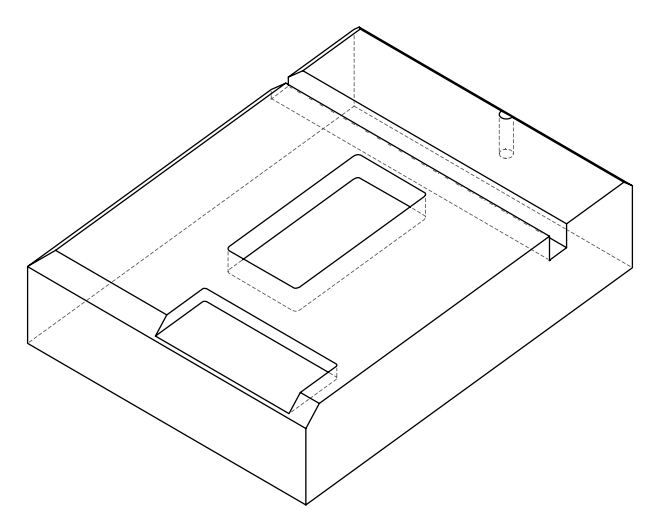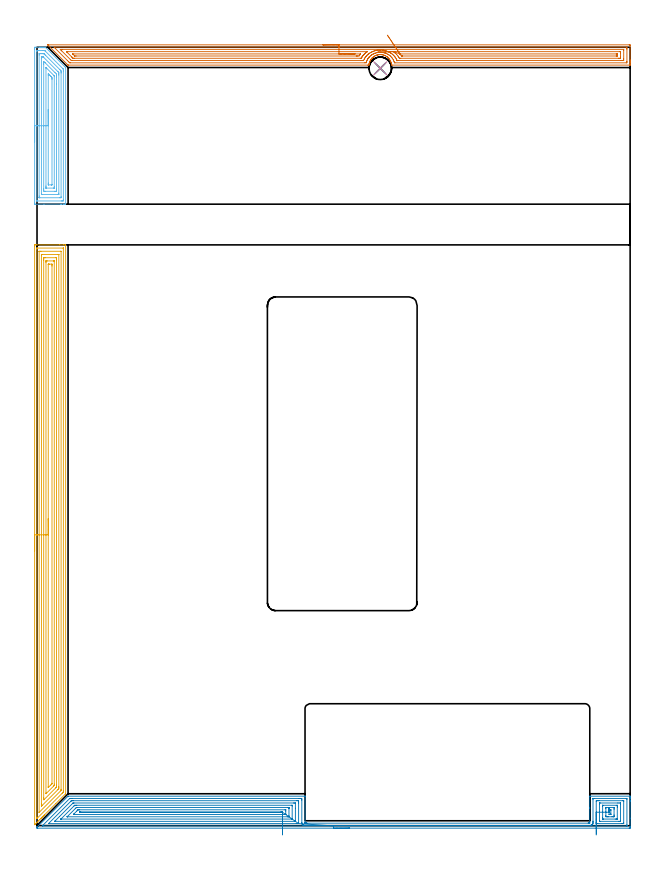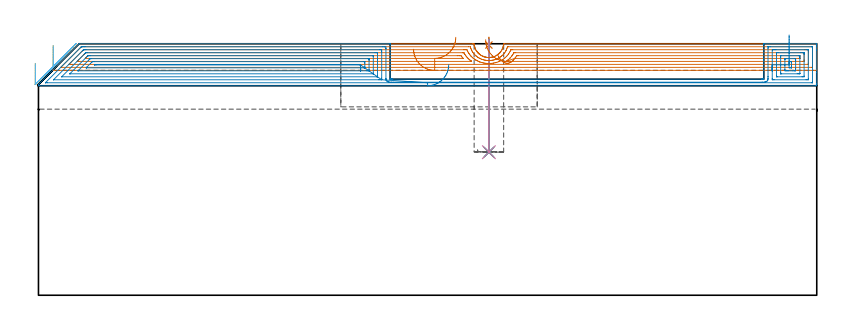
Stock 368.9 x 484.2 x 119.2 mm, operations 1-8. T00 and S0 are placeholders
(PLAN: 11 operations, 7 tool changes, 231.2 min)
(1 SPOT_DRILL | STEP1POCKET | NXT0321_9005460120000 | 0.03 min | 2 mm3)
(2 DRILL_BLIND_HOLE_INTO_CENTER | STEP1POCKET | UGT0301_480 | 0.22 min | 2790 mm3)
(3 DRILL_TO_ENLARGE_BLIND_HOLE | STEP1POCKET | UGT0301_374 | 0.22 min | 4004 mm3)
(4 BORE_BLIND_HOLE | STEP1POCKET | UGT0332_064 | 0.22 min | 1085 mm3)
(5 AREA_MILL | FG_CHAMFER_SURFACE | UGT0205_001 | 20.04 min | 68671 mm3)
(6 AREA_MILL_1 | FG_CHAMFER_SURFACE_1 | UGT0205_001 | 5.6 min | 19623 mm3)
(7 AREA_MILL_2 | FG_CHAMFER_SURFACE_2 | UGT0205_001 | 14.45 min | 27904 mm3)
(8 AREA_MILL_3 | FG_CHAMFER_SURFACE_3 | UGT0205_001 | 14.99 min | 64942 mm3)
(9 MILL_RECTANGULAR_POCKET | POCKET_RECTANGULAR_STRAIGHT | NXT0201_013 | Follow Part, ap 2.5, ae 75% | 57.63 min | 542406 mm3)
(10 MILL_SLOT | SLOT_PARTIAL_RECTANGULAR | UGT0201_014 | Follow Part, ap 1.5, ae 75% | 106.16 min | 197237 mm3)
(11 MILL_RECTANGULAR_SLOT | SLOT_RECTANGULAR | UGT0201_094 | Follow Part, ap 5, ae 75% | 11.64 min | 286434 mm3)
(TOOL NXT0321_9005460120000 | NC Spot Drill, 142deg, 12mm, Carbide, Uncoated | D12 PA142 FL30 Z2)
(TOOL UGT0301_480 | Carbide Drill 8.5 mm | D8.5 PA118 FL75 Z2)
(TOOL UGT0301_374 | Twist Drill Flat Bottom 13 mm | D13 PA180 FL101 Z2)
(TOOL UGT0332_064 | 14 mm Boring Bar Slip Fit | D14)
(TOOL UGT0205_001 | Chamfer Mill 20 x 3 x 45 deg. | D20 FL50 Z2)
(TOOL NXT0201_013 | ENDMILL 10mm | D10 FL30 Z4)
(TOOL UGT0201_014 | End mill 6 mm | D6 FL24 Z4)
(TOOL UGT0201_094 | End mill 20 mm | D20 FL38 Z4)
(OP 1 SPOT_DRILL)
G17 G21 G94 G90
T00 M6
G54
G17 G0 G90 X213.5 Y471.1 S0 M3
G43 Z129.2 H0
G94 G81 G98 Z118.593 F250. R122.2
G80
M5
M2
(OP 2 DRILL_BLIND_HOLE_INTO_CENTER)
G17 G21 G94 G90
T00 M6
G54
G17 G0 G90 X213.5 Y471.1 S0 M3
G43 Z129.2 H0
G94 G81 G98 Z67.8 F250. R121.2
G80
M5
M2
(OP 3 DRILL_TO_ENLARGE_BLIND_HOLE)
G17 G21 G94 G90
T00 M6
G54
G17 G0 G90 X213.5 Y471.1 S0 M3
G43 Z129.2 H0
G94 G73 G98 Z67.8 F250. Q12.85 R121.2
G80
M5
M2
(OP 4 BORE_BLIND_HOLE)
G17 G21 G94 G90
T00 M6
G54
G17 G0 G90 X213.5 Y471.1 S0 M3
G43 Z129.2 H0
G94 G85 G98 Z67.8 F250. R121.2
G80
M5
M2
(OP 5 AREA_MILL)
G17 G21 G94 G90
T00 M6
G54
G17 G0 G90 X-1.5 Y170.95 S1061 M3
G43 Z129.2 H0
Z109.9
G94 G1 Y170.988 Z109.028 F250.
Y171.102 Z108.164
Y171.291 Z107.312
Y171.553 Z106.48
Y171.887 Z105.674
Y172.29 Z104.9
Y172.758 Z104.164
Y173.29 Z103.472
Y173.879 Z102.829
Y174.522 Z102.24
Y175.214 Z101.708
Y175.95 Z101.24
Y176.724 Z100.837
Y177.53 Z100.503
Y178.362 Z100.241
Y179.214 Z100.052
Y180.078 Z99.938
Y180.95 Z99.9
X-1.499 Y360.671 Z99.901
X-1.496 Y361.094 Z99.902
X-1.492 Y361.29 Z99.905
X-1.081 Y361.295 Z100.317
X-0.462 Y361.3 Z100.935
X14.125 Z115.521
X16.502 Z117.897
X17.459 Z118.859
X17.798 Y361.29 Z119.189
X17.8 Y361.118 Z119.2
Y20.006
X17.796 Y19.906 Z119.191
X17.621 Y19.72 Z119.019
X11.667 Y13.766 Z113.066
X4.767 Y6.866 Z106.165
X4.633 Y6.731 Z106.029
X4.495 Y6.594 Z105.893
X4.335 Y6.434 Z105.733
X4.194 Y6.292 Z105.589
X4.048 Y6.147 Z105.446
X3.903 Y6.002 Z105.3
X3.754 Y5.852 Z105.15
X3.601 Y5.7 Z104.999
X3.47 Y5.569 Z104.868
X3.315 Y5.412 Z104.71
X3.154 Y5.253 Z104.552
X3.038 Y5.137 Z104.436
X2.875 Y4.973 Z104.27
X2.707 Y4.806 Z104.105
X2.436 Y4.535 Z103.834
X2.26 Y4.359 Z103.657
X1.689 Y3.789 Z103.089
X0.97 Y3.07 Z102.37
X0.024 Y2.123 Z101.423
X-1.108 Y0.992 Z100.291
X-1.32 Y0.782 Z100.08
X-1.493 Y0.619 Z99.906
X-1.5 Y0.803 Z99.9
Y180.95
X-0.086 Z101.314
Y358.764
X-0.079 Y359.286 Z101.321
X-0.051 Y359.29 Z101.349
X0.021 Y359.296 Z101.421
X0.13 Y359.299 Z101.53
X16.302 Z117.702
X16.336 Y359.298 Z117.736
X16.373 Y359.293 Z117.773
X16.379 Y359.289 Z117.779
X16.382 Y359.281 Z117.782
X16.384 Y359.251 Z117.784
X16.386 Y359.001 Z117.786
Y358.883
Y21.794
X16.382 Y21.022 Z117.782
X16.379 Y20.961 Z117.779
X16.375 Y20.936 Z117.775
X16.345 Y20.9 Z117.745
X15.983 Y20.534 Z117.383
X15.623 Y20.172 Z117.023
X0.118 Y4.669 Z101.518
X0.023 Y4.577 Z101.423
X-0.068 Y4.493 Z101.332
X-0.079 Y4.486 Z101.321
X-0.081 Y4.543 Z101.319
X-0.085 Y4.686 Z101.315
Y4.806
X-0.086 Y5.338 Z101.314
Y180.95
X1.328 Z102.728
X1.329 Y357.094 Z102.729
X1.331 Y357.21 Z102.731
X1.333 Y357.267 Z102.733
X1.335 Y357.288 Z102.735
X1.361 Y357.294 Z102.761
X1.556 Y357.297 Z102.956
X2.234 Y357.3 Z103.634
X2.436 Z103.836
X14.542 Z115.942
X14.744 Y357.297 Z116.144
X14.945 Y357.291 Z116.345
X14.965 Y357.289 Z116.365
X14.967 Y357.274 Z116.367
X14.97 Y357.233 Z116.37
X14.971 Y357.172 Z116.371
Y357.094
Y22.688
X14.969 Y22.459 Z116.369
X14.965 Y22.126 Z116.365
X14.956 Y21.967 Z116.356
X14.794 Y21.794 Z116.194
X14.769 Y21.768 Z116.169
X1.47 Y8.47 Z102.87
X1.381 Y8.382 Z102.781
X1.359 Y8.365 Z102.759
X1.335 Y8.349 Z102.735
X1.332 Y8.382 Z102.732
X1.33 Y8.418 Z102.73
X1.329 Y8.614 Z102.729
X1.328 Y180.95 Z102.728
X2.743 Z104.143
Y354.993
X2.745 Y355.188 Z104.145
X2.747 Y355.258 Z104.147
X2.749 Y355.289 Z104.149
X2.77 Y355.291 Z104.17
X2.878 Y355.295 Z104.278
X3.315 Y355.3 Z104.715
X12.985 Z114.385
X13.422 Y355.296 Z114.822
X13.529 Y355.292 Z114.929
X13.55 Y355.29 Z114.95
X13.552 Y355.274 Z114.952
X13.555 Y355.237 Z114.955
X13.556 Y355.153 Z114.956
X13.557 Y24.477 Z114.957
X13.556 Y23.896 Z114.956
X13.554 Y23.582 Z114.954
X13.549 Y23.009 Z114.949
X13.238 Y22.688 Z114.638
X13.111 Y22.56 Z114.511
X12.985 Y22.434 Z114.385
X3.315 Y12.764 Z104.715
X2.912 Y12.368 Z104.312
X2.84 Y12.301 Z104.24
X2.749 Y12.224 Z104.149
X2.747 Y12.344 Z104.147
X2.744 Y12.539 Z104.144
X2.743 Y12.853 Z104.143
Y13.435
Y180.95
X4.157 Z105.557
Y351.73
X4.158 Y352.624 Z105.558
X4.159 Y352.659 Z105.559
X4.194 Y353.29 Z105.594
X4.412 Y353.296 Z105.812
X5.073 Y353.299 Z106.473
X5.287 Y353.3 Z106.687
X11.443 Y353.299 Z112.843
X12.106 Y353.29 Z113.506
X12.141 Y352.624 Z113.541
X12.142 Y352.588 Z113.542
X12.143 Y351.73 Z113.543
Y25.371
X12.141 Y24.477 Z113.541
X12.14 Y24.442 Z113.54
X12.106 Y24.016 Z113.506
X11.894 Y23.798 Z113.294
X11.684 Y23.582 Z113.084
X4.53 Y16.429 Z105.93
X4.358 Y16.262 Z105.758
X4.194 Y16.104 Z105.594
X4.162 Y16.429 Z105.562
X4.159 Y16.465 Z105.559
X4.157 Y17.323 Z105.557
Y180.95
X5.571 Z106.971
Y350.329
X5.573 Y350.836 Z106.973
X5.575 Y351.219 Z106.975
X5.578 Y351.275 Z106.978
X5.585 Y351.29 Z106.985
X5.61 Y351.293 Z107.01
X5.724 Y351.297 Z107.124
X5.952 Y351.299 Z107.352
X6.375 Y351.3 Z107.775
X10.5 Y351.299 Z111.9
X10.622 Y351.297 Z112.022
X10.702 Y351.292 Z112.102
X10.72 Y351.29 Z112.12
X10.723 Y351.273 Z112.123
X10.725 Y351.223 Z112.125
X10.728 Y350.836 Z112.128
X10.729 Y25.878 Z112.129
X10.727 Y25.371 Z112.127
X10.724 Y25.177 Z112.124
X10.722 Y25.085 Z112.122
X10.677 Y25.036 Z112.077
X10.348 Y24.697 Z111.748
X10.239 Y24.587 Z111.639
X5.657 Y20.006 Z107.057
X5.625 Y19.978 Z107.025
X5.599 Y19.959 Z106.999
X5.577 Y19.95 Z106.977
X5.574 Y19.976 Z106.974
X5.573 Y20.006 Z106.973
X5.572 Y20.078 Z106.972
X5.571 Y20.393 Z106.971
Y180.95
X6.985 Z108.385
X6.986 Y349.047 Z108.386
X6.989 Y349.231 Z108.389
X6.991 Y349.276 Z108.391
X6.993 Y349.29 Z108.393
X7.048 Y349.293 Z108.448
X7.213 Y349.297 Z108.613
X7.462 Y349.3 Z108.862
X7.71 Z109.11
X9.222 Y349.298 Z110.622
X9.281 Y349.293 Z110.681
X9.301 Y349.291 Z110.701
X9.308 Y349.211 Z110.708
X9.311 Y349.047 Z110.711
X9.314 Y348.31 Z110.714
X9.315 Y348.153 Z110.715
X9.314 Y26.422 Z110.714
X9.313 Y26.265 Z110.713
X9.31 Y26.173 Z110.71
X9.308 Y26.131 Z110.708
X9.285 Y26.094 Z110.685
X9.17 Y25.973 Z110.57
X9.024 Y25.823 Z110.424
X8.59 Y25.387 Z109.99
X7.172 Y23.971 Z108.572
X7.083 Y23.885 Z108.483
X7.003 Y23.812 Z108.403
X6.992 Y23.806 Z108.392
X6.99 Y23.84 Z108.39
X6.988 Y23.905 Z108.388
X6.985 Y24.32 Z108.385
Y24.477
Y180.95
Y181.822 Z108.423
Y182.686 Z108.537
Y183.538 Z108.726
Y184.37 Z108.988
Y185.176 Z109.322
Y185.95 Z109.725
Y186.686 Z110.194
Y187.378 Z110.725
Y188.021 Z111.314
Y188.61 Z111.957
Y189.142 Z112.65
Y189.61 Z113.385
Y190.013 Z114.159
Y190.347 Z114.965
Y190.609 Z115.797
Y190.798 Z116.649
Y190.912 Z117.514
Y190.95 Z118.385
G0 Z129.2
M5
M2
(OP 6 AREA_MILL_1)
G17 G21 G94 G90
T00 M6
G54
G17 G0 G90 X-1.5 Y425.4 S1061 M3
G43 Z129.2 H0
Z109.9
G94 G1 Y425.438 Z109.028 F250.
Y425.552 Z108.163
Y425.741 Z107.312
Y426.003 Z106.48
Y426.337 Z105.674
Y426.74 Z104.9
Y427.208 Z104.164
Y427.74 Z103.472
Y428.329 Z102.829
Y428.972 Z102.24
Y429.664 Z101.708
Y430.4 Z101.24
Y431.174 Z100.837
Y431.98 Z100.503
Y432.812 Z100.241
Y433.664 Z100.052
Y434.528 Z99.938
Y435.4 Z99.9
Y483.127
X-1.499 Y483.594 Z99.901
X-1.495 Y484.014 Z99.903
X-1.491 Y484.19 Z99.905
X-1.081 Y484.2 Z100.315
X1.556 Z102.951
X2.121 Z103.518
X2.436 Z103.832
X3. Z104.397
X3.315 Z104.71
X3.944 Z105.343
X4.944 Z106.344
X5.073 Z106.472
X5.197 Y484.199 Z106.593
X5.213 Y484.189 Z106.609
X17.354 Y472.046 Z118.753
X17.757 Y471.642 Z119.155
X17.794 Y471.595 Z119.192
X17.8 Y471.546 Z119.2
Y386.76
X17.794 Y386.61 Z119.193
X17.5 Y386.6 Z118.899
X17.131 Z118.53
X16.502 Z117.897
X15.308 Z116.705
X14.744 Z116.137
X4.335 Z105.732
X-1.081 Z100.316
X-1.367 Y386.604 Z100.03
X-1.492 Y386.61 Z99.905
X-1.499 Y386.738 Z99.899
X-1.5 Y387.206 Z99.9
Y435.4
X-0.086 Z101.314
X-0.085 Y481.691 Z101.315
X-0.084 Y481.809 Z101.316
X-0.079 Y482.187 Z101.321
X0.296 Y482.197 Z101.696
X0.677 Y482.199 Z102.077
X1.171 Y482.2 Z102.571
X3.315 Z104.715
X3.809 Y482.199 Z105.209
X4.194 Y482.196 Z105.594
X4.698 Y482.19 Z106.098
X5.073 Y481.874 Z106.473
X5.095 Y481.854 Z106.495
X5.141 Y481.809 Z106.541
X15.851 Y471.099 Z117.251
X16.086 Y470.862 Z117.486
X16.246 Y470.699 Z117.646
X16.373 Y470.566 Z117.773
X16.379 Y470.517 Z117.779
X16.384 Y470.326 Z117.784
X16.385 Y470.207 Z117.785
X16.386 Y469.432 Z117.786
X16.385 Y389.109 Z117.785
X16.384 Y388.991 Z117.784
X16.379 Y388.613 Z117.779
X16.004 Y388.603 Z117.404
X15.623 Y388.601 Z117.023
X15.128 Y388.6 Z116.528
X-0.005 Y388.601 Z101.395
X-0.034 Y388.602 Z101.366
X-0.063 Y388.607 Z101.337
X-0.079 Y388.612 Z101.321
X-0.081 Y388.635 Z101.319
X-0.085 Y388.872 Z101.315
X-0.086 Y435.4 Z101.314
X1.328 Z102.728
X1.329 Y479.363 Z102.729
X1.331 Y480.024 Z102.731
X1.333 Y480.139 Z102.733
X1.335 Y480.188 Z102.735
X1.388 Y480.195 Z102.788
X1.556 Y480.197 Z102.956
X2.262 Y480.2 Z103.662
X3.142 Z104.542
X4.021 Z105.421
X4.194 Y480.197 Z105.594
X4.251 Y480.194 Z105.651
X4.296 Y480.19 Z105.696
X4.331 Y480.159 Z105.731
X4.474 Y480.024 Z105.874
X5.073 Y479.428 Z106.473
X5.369 Y479.132 Z106.769
X14.293 Y470.207 Z115.693
X14.744 Y469.751 Z116.144
X14.957 Y469.532 Z116.357
X14.965 Y469.314 Z116.365
X14.968 Y469.086 Z116.368
X14.971 Y468.422 Z116.371
X14.972 Y468.19 Z116.372
X14.971 Y391.437 Z116.371
X14.969 Y390.776 Z116.369
X14.967 Y390.661 Z116.367
X14.965 Y390.612 Z116.365
X14.911 Y390.605 Z116.311
X14.744 Y390.603 Z116.144
X14.037 Y390.6 Z115.437
X1.729 Z103.129
X1.556 Y390.603 Z102.956
X1.384 Y390.608 Z102.784
X1.34 Y390.61 Z102.74
X1.335 Y390.639 Z102.735
X1.332 Y390.699 Z102.732
X1.33 Y390.776 Z102.73
X1.329 Y391.007 Z102.729
X1.328 Y391.668 Z102.728
Y435.4
X2.743 Z104.143
Y477.347
X2.745 Y477.925 Z104.145
X2.748 Y478.121 Z104.148
X2.749 Y478.183 Z104.149
X2.79 Y478.19 Z104.19
X2.895 Y478.193 Z104.295
X3.315 Y478.2 Z104.715
X3.353 Z104.753
X3.774 Y478.196 Z105.174
X3.826 Y478.193 Z105.226
X3.85 Y478.189 Z105.25
X3.892 Y478.151 Z105.292
X4.026 Y478.023 Z105.426
X4.194 Y477.857 Z105.594
X12.985 Y469.066 Z114.385
X13.304 Y468.744 Z114.704
X13.464 Y468.58 Z114.864
X13.542 Y468.498 Z114.942
X13.55 Y468.422 Z114.95
X13.555 Y467.843 Z114.955
X13.557 Y467.529 Z114.957
Y466.949
Y393.453
X13.555 Y392.875 Z114.955
X13.552 Y392.679 Z114.952
X13.551 Y392.617 Z114.951
X13.51 Y392.61 Z114.91
X13.405 Y392.607 Z114.805
X12.985 Y392.6 Z114.385
X12.947 Z114.347
X3.276 Z104.676
X2.892 Y392.604 Z104.292
X2.796 Y392.607 Z104.196
X2.754 Y392.61 Z104.154
X2.75 Y392.639 Z104.15
X2.747 Y392.727 Z104.147
X2.743 Y393.141 Z104.143
Y435.4
X4.157 Z105.557
Y473.777
X4.158 Y474.669 Z105.558
X4.159 Y474.705 Z105.559
X4.194 Y475.396 Z105.594
X4.932 Y474.669 Z106.332
X5.073 Y474.529 Z106.473
X11.227 Y468.375 Z112.627
X12.067 Y467.529 Z113.467
X12.106 Y467.484 Z113.506
X12.141 Y466.637 Z113.541
X12.142 Y466.6 Z113.542
X12.143 Y465.744 Z113.543
Y461.394
Y396.131
X12.142 Y395.238 Z113.542
X12.141 Y395.203 Z113.541
X12.106 Y394.61 Z113.506
X11.852 Y394.604 Z113.252
X11.227 Y394.601 Z112.627
X10.976 Y394.6 Z112.376
X5.073 Y394.601 Z106.473
X4.821 Y394.602 Z106.221
X4.194 Y394.61 Z105.594
X4.159 Y395.238 Z105.559
X4.158 Y395.274 Z105.558
X4.157 Y396.131 Z105.557
Y435.4
X5.571 Z106.971
Y471.099
X5.573 Y471.485 Z106.973
X5.575 Y471.54 Z106.975
X5.576 Y471.559 Z106.976
X5.663 Y471.479 Z107.063
X5.853 Y471.297 Z107.253
X5.952 Y471.2 Z107.352
X6.053 Y471.099 Z107.453
X10.514 Y466.637 Z111.914
X10.685 Y466.457 Z112.085
X10.722 Y466.414 Z112.122
X10.725 Y466.394 Z112.125
X10.728 Y466.347 Z112.128
X10.729 Y466.25 Z112.129
Y397.529
X10.728 Y397.023 Z112.128
X10.725 Y396.641 Z112.125
X10.722 Y396.617 Z112.122
X10.711 Y396.61 Z112.111
X10.66 Y396.605 Z112.06
X10.556 Y396.601 Z111.956
X5.813 Y396.6 Z107.213
X5.702 Y396.601 Z107.102
X5.628 Y396.605 Z107.028
X5.587 Y396.61 Z106.987
X5.578 Y396.617 Z106.978
X5.576 Y396.637 Z106.976
X5.572 Y397.023 Z106.972
X5.571 Y397.41 Z106.971
Y397.916
Y435.4
X6.985 Z108.385
Y466.637
X6.987 Y467.371 Z108.387
X6.989 Y467.529 Z108.389
X6.992 Y467.683 Z108.392
X7.04 Y467.651 Z108.44
X7.169 Y467.529 Z108.569
X7.71 Y466.992 Z109.11
X8.066 Y466.637 Z109.466
X8.59 Y466.112 Z109.99
X8.952 Y465.744 Z110.352
X9.308 Y465.371 Z110.708
X9.313 Y465.01 Z110.713
X9.314 Y464.852 Z110.714
X9.315 Y464.116 Z110.715
X9.314 Y398.965 Z110.714
X9.313 Y398.808 Z110.713
X9.31 Y398.625 Z110.71
X9.309 Y398.611 Z110.709
X9.245 Y398.607 Z110.645
X9.136 Y398.603 Z110.536
X9. Y398.601 Z110.4
X8.795 Y398.6 Z110.195
X7.035 Y398.602 Z108.435
X7.005 Y398.606 Z108.405
X6.999 Y398.608 Z108.399
X6.992 Y398.645 Z108.392
X6.99 Y398.808 Z108.39
X6.986 Y399.544 Z108.386
X6.985 Y399.701 Z108.385
Y435.4
Y436.272 Z108.423
Y437.136 Z108.537
Y437.988 Z108.726
Y438.82 Z108.988
Y439.626 Z109.322
Y440.4 Z109.725
Y441.136 Z110.194
Y441.828 Z110.725
Y442.471 Z111.314
Y443.06 Z111.957
Y443.592 Z112.65
Y444.06 Z113.385
Y444.463 Z114.159
Y444.797 Z114.965
Y445.059 Z115.797
Y445.248 Z116.649
Y445.362 Z117.514
Y445.4 Z118.385
G0 Z129.2
M5
M2
(OP 7 AREA_MILL_2)
G17 G21 G94 G90
T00 M6
G54
G17 G0 G90 X177.8 Y485.7 S1061 M3
G43 Z129.2 H0
Z116.6
G94 G1 X177.838 Z115.728 F250.
X177.952 Z114.864
X178.141 Z114.012
X178.403 Z113.18
X178.737 Z112.374
X179.14 Z111.6
X179.608 Z110.864
X180.14 Z110.172
X180.729 Z109.529
X181.372 Z108.94
X182.064 Z108.408
X182.8 Z107.94
X183.574 Z107.537
X184.38 Z107.203
X185.212 Z106.941
X186.064 Z106.752
X186.928 Z106.638
X187.8 Z106.6
X368.28
X368.64 Y485.697 Z106.602
X368.89 Y485.692 Z106.606
X368.9 Y485.439 Z106.858
Y476.295 Z116.
Y475.751 Z116.546
Y475.407 Z116.889
Y474.863 Z117.433
Y474.52 Z117.775
Y473.833 Z118.466
Y473.512 Z118.787
Y473.134 Z119.156
X368.891 Y473.103 Z119.188
X368.727 Y473.1 Z119.2
X220.858
X220.542 Y473.105 Z119.191
X220.477 Y473.555 Z118.744
X220.46 Y473.688 Z118.611
X220.418 Y473.929 Z118.37
X220.315 Y474.372 Z117.927
X220.27 Y474.52 Z117.778
X220.184 Y474.812 Z117.487
X219.97 Y475.386 Z116.914
X219.948 Y475.445 Z116.855
X219.828 Y475.694 Z116.605
X219.585 Y476.14 Z116.159
X219.312 Y476.575 Z115.721
X219.055 Y476.934 Z115.365
X218.834 Y477.2 Z115.098
X218.669 Y477.382 Z114.918
X218.599 Y477.459 Z114.841
X218.162 Y477.882 Z114.416
X217.982 Y478.033 Z114.267
X217.879 Y478.118 Z114.181
X217.731 Y478.229 Z114.067
X217.586 Y478.341 Z113.958
X217.269 Y478.552 Z113.748
X216.827 Y478.804 Z113.495
X216.376 Y479.029 Z113.267
X216.145 Y479.13 Z113.168
X215.911 Y479.222 Z113.074
X215.817 Y479.252 Z113.046
X215.483 Y479.357 Z112.941
X215.038 Y479.47 Z112.828
X214.813 Y479.513 Z112.786
X214.59 Y479.556 Z112.743
X214.144 Y479.612 Z112.687
X214.022 Y479.62 Z112.679
X213.711 Y479.636 Z112.655
X213.697 Y479.637
X213.675 Y479.638 Z112.656
X213.631 Y479.636 Z112.653
X213.558 Y479.637 Z112.654
X213.533 Y479.636
X213.386 Z112.657
X213.334 Y479.634 Z112.654
X213.25 Y479.635 Z112.657
X212.804 Y479.604 Z112.69
X212.357 Y479.547 Z112.752
X212.325 Y479.54 Z112.758
X211.988 Y479.474 Z112.822
X211.911 Y479.46 Z112.838
X211.772 Y479.424 Z112.875
X211.497 Y479.351 Z112.947
X211.181 Y479.252 Z113.047
X211.088 Y479.222 Z113.075
X211.03 Y479.198 Z113.096
X211.018 Y479.194 Z113.101
X210.801 Y479.101 Z113.197
X210.583 Y479.005 Z113.291
X210.568 Y478.999 Z113.298
X210.125 Y478.782 Z113.516
X209.891 Y478.646 Z113.654
X209.764 Y478.571 Z113.729
X209.413 Y478.341 Z113.959
X209.27 Y478.235 Z114.065
X209.232 Y478.206 Z114.093
X209.073 Y478.069 Z114.226
X208.945 Y477.963 Z114.336
X208.828 Y477.863 Z114.436
X208.805 Y477.843 Z114.455
X208.732 Y477.773 Z114.522
X208.648 Y477.695 Z114.603
X208.395 Y477.457 Z114.84
X208.35 Y477.411 Z114.888
X208.339 Y477.4 Z114.899
X208.231 Y477.271 Z115.028
X208.159 Y477.182 Z115.114
X208.052 Y477.055 Z115.244
X208.002 Y476.995 Z115.304
X207.88 Y476.832 Z115.467
X207.81 Y476.738 Z115.558
X207.754 Y476.664 Z115.635
X207.688 Y476.576 Z115.723
X207.548 Y476.363 Z115.936
X207.504 Y476.295 Z116.002
X207.456 Y476.223 Z116.076
X207.446 Y476.208 Z116.091
X207.177 Y475.694 Z116.605
X207.048 Y475.407 Z116.891
X206.98 Y475.256 Z117.043
X206.814 Y474.812 Z117.488
X206.685 Y474.371 Z117.926
X206.644 Y474.198 Z118.1
X206.616 Y474.076 Z118.22
X206.581 Y473.929 Z118.37
X206.563 Y473.84 Z118.46
X206.553 Y473.792 Z118.508
X206.527 Y473.611 Z118.688
X206.497 Y473.403 Z118.896
X206.467 Y473.18 Z119.118
X206.455 Y473.106 Z119.192
X205.67 Y473.1 Z119.2
X19.305
X19.301 Y473.101 Z119.199
X19.299 Z119.198
X6.873 Y485.526 Z106.772
X6.79 Y485.611 Z106.687
X6.714 Y485.691 Z106.605
X6.829 Y485.698 Z106.601
X6.873 Y485.7 Z106.6
X187.8
Y484.286 Z108.014
X366.488
X366.89 Y484.28 Z108.02
X366.897 Y483.879 Z108.421
X366.899 Y483.393 Z108.907
X366.9 Y482.989 Z109.311
X366.899 Y475.407 Z116.893
X366.898 Y475.006 Z117.294
X366.89 Y474.52 Z117.78
X366.493 Y474.514 Z117.786
X222.651
X222.317 Y474.52 Z117.78
X222.17 Y474.992 Z117.308
X222.02 Y475.407 Z116.893
X221.752 Y476.077 Z116.223
X221.639 Y476.295 Z116.005
X221.513 Y476.532 Z115.768
X221.108 Y477.182 Z115.118
X220.858 Y477.534 Z114.766
X220.41 Y478.069 Z114.231
X219.965 Y478.525 Z113.775
X219.742 Y478.739 Z113.561
X219.484 Y478.956 Z113.344
X219.071 Y479.279 Z113.021
X218.734 Y479.51 Z112.79
X218.162 Y479.859 Z112.441
X217.563 Y480.161 Z112.139
X217.284 Y480.288 Z112.012
X216.992 Y480.408 Z111.892
X216.56 Y480.563 Z111.737
X216.391 Y480.614 Z111.686
X215.981 Y480.731 Z111.569
X215.497 Y480.841 Z111.459
X215.356 Y480.871 Z111.429
X214.939 Y480.942 Z111.358
X214.604 Y480.984 Z111.316
X214.318 Y481.014 Z111.286
X213.711 Y481.048 Z111.252
X213.392 Y481.047 Z111.253
X213.104 Y481.042 Z111.258
X212.817 Y481.023 Z111.277
X212.543 Y481.003 Z111.297
X211.924 Y480.921 Z111.379
X211.762 Y480.891 Z111.409
X211.428 Y480.826 Z111.474
X211.004 Y480.731 Z111.569
X210.338 Y480.531 Z111.769
X210.252 Y480.503 Z111.797
X210.137 Y480.46 Z111.84
X209.702 Y480.276 Z112.024
X209.243 Y480.065 Z112.235
X209.095 Y479.991 Z112.309
X208.813 Y479.844 Z112.456
X208.519 Y479.676 Z112.624
X208.454 Y479.636 Z112.664
X208.35 Y479.569 Z112.731
X207.983 Y479.32 Z112.98
X207.473 Y478.923 Z113.377
X207.456 Y478.908 Z113.392
X207.018 Y478.505 Z113.795
X206.576 Y478.069 Z114.231
X206.569 Y478.062 Z114.238
X206.563 Y478.055 Z114.245
X206.179 Y477.568 Z114.732
X205.892 Y477.182 Z115.118
X205.8 Y477.052 Z115.248
X205.669 Y476.853 Z115.447
X205.471 Y476.492 Z115.808
X205.369 Y476.295 Z116.005
X205.179 Y475.895 Z116.405
X204.978 Y475.407 Z116.893
X204.922 Y475.262 Z117.038
X204.776 Y474.824 Z117.476
X204.706 Y474.59 Z117.71
X204.682 Y474.52 Z117.78
X203.888 Y474.514 Z117.786
X20.727
X20.342 Y474.52 Z117.78
X19.828 Y475.024 Z117.276
X19.443 Y475.407 Z116.893
X18.935 Y475.915 Z116.385
X11.458 Y483.393 Z108.907
X10.894 Y483.96 Z108.34
X10.582 Y484.28 Z108.02
X10.888 Y484.286 Z108.014
X187.8
Y482.872 Z109.428
X364.706 Y482.871 Z109.429
X364.829 Y482.869 Z109.431
X364.873 Y482.867 Z109.433
X364.89 Y482.865 Z109.435
X364.892 Y482.825 Z109.475
X364.897 Y482.698 Z109.602
X364.899 Y482.505 Z109.795
X364.9 Y482.313 Z109.987
Y476.99 Z115.31
X364.897 Y476.295 Z116.005
X364.894 Y476.108 Z116.192
X364.881 Y475.936 Z116.364
X364.706 Y475.933 Z116.367
X364.18 Y475.93 Z116.37
X363.813 Y475.929 Z116.371
X363.288 Y475.928 Z116.372
X224.801 Y475.929 Z116.371
X224.432
X223.904 Y475.932 Z116.368
X223.902 Y475.934 Z116.366
X223.894 Y475.942 Z116.358
X223.738 Y476.295 Z116.005
X223.539 Y476.735 Z115.565
X223.286 Y477.182 Z115.118
X222.917 Y477.799 Z114.501
X222.724 Y478.069 Z114.231
X222.645 Y478.176 Z114.124
X222.286 Y478.605 Z113.696
X221.974 Y478.956 Z113.344
X221.752 Y479.187 Z113.113
X221.417 Y479.515 Z112.785
X221.042 Y479.844 Z112.456
X220.858 Y479.99 Z112.31
X220.247 Y480.45 Z111.85
X219.965 Y480.63 Z111.67
X219.798 Y480.731 Z111.569
X219.337 Y480.995 Z111.305
X219.071 Y481.135 Z111.165
X218.786 Y481.28 Z111.02
X218.273 Y481.524 Z110.776
X218.178 Y481.563 Z110.737
X218.039 Y481.618 Z110.682
X217.284 Y481.879 Z110.421
X216.913 Y481.987 Z110.313
X216.391 Y482.12 Z110.18
X215.749 Y482.256 Z110.044
X215.497 Y482.301 Z109.999
X214.704 Y482.406 Z109.894
X214.604 Y482.414 Z109.886
X213.75 Y482.467 Z109.833
X213.711
X212.872 Y482.45 Z109.85
X212.817 Y482.447 Z109.853
X212.053 Y482.376 Z109.924
X211.924 Y482.36 Z109.94
X211.275 Y482.263 Z110.037
X211.03 Y482.216 Z110.084
X210.539 Y482.106 Z110.194
X210.137 Y482. Z110.3
X209.84 Y481.913 Z110.387
X209.243 Y481.726 Z110.574
X209.164 Y481.697 Z110.603
X208.966 Y481.618 Z110.682
X208.54 Y481.43 Z110.87
X208.35 Y481.343 Z110.957
X207.935 Y481.143 Z111.157
X207.456 Y480.887 Z111.413
X207.356 Y480.83 Z111.47
X207.191 Y480.731 Z111.569
X206.812 Y480.483 Z111.817
X206.563 Y480.316 Z111.984
X206.297 Y480.108 Z112.192
X205.966 Y479.844 Z112.456
X205.806 Y479.708 Z112.592
X205.669 Y479.587 Z112.713
X205.344 Y479.28 Z113.02
X205.02 Y478.956 Z113.344
X204.902 Y478.831 Z113.469
X204.776 Y478.69 Z113.61
X204.5 Y478.343 Z113.957
X204.29 Y478.069 Z114.231
X204.118 Y477.835 Z114.465
X203.882 Y477.491 Z114.809
X203.767 Y477.296 Z115.004
X203.704 Y477.182 Z115.118
X203.459 Y476.715 Z115.585
X203.123 Y476.012 Z116.288
X203.075 Y475.935 Z116.365
X202.989 Y475.934 Z116.366
X202.463 Y475.93 Z116.37
X202.095 Y475.929 Z116.371
X201.571 Y475.928 Z116.372
X21.984 Y475.929 Z116.371
X21.615 Y475.93 Z116.37
X21.492 Y475.932 Z116.368
X21.396 Y475.935 Z116.365
X21.372 Y475.939 Z116.361
X21.352 Y475.955 Z116.345
X21.311 Y475.992 Z116.308
X21.005 Y476.295 Z116.005
X20.722 Y476.577 Z115.723
X15.361 Y481.938 Z110.362
X14.796 Y482.505 Z109.795
X14.467 Y482.839 Z109.461
X14.451 Y482.865 Z109.435
X14.467 Y482.866 Z109.434
X14.993 Y482.87 Z109.43
X15.361 Y482.871 Z109.429
X15.886 Y482.872 Z109.428
X187.8
Y481.457 Z110.843
X204.938
X205.24 Y481.454 Z110.846
X205.303 Y481.451 Z110.849
X205.318 Y481.449 Z110.851
X205.304 Y481.437 Z110.863
X205.231 Y481.383 Z110.917
X205.16 Y481.331 Z110.969
X205.106 Y481.29 Z111.01
X204.932 Y481.157 Z111.143
X204.776 Y481.035 Z111.265
X204.608 Y480.898 Z111.402
X204.408 Y480.731 Z111.569
X204.129 Y480.486 Z111.814
X203.882 Y480.263 Z112.037
X203.669 Y480.056 Z112.244
X203.457 Y479.844 Z112.456
X203.228 Y479.606 Z112.694
X202.989 Y479.329 Z112.971
X202.822 Y479.122 Z113.178
X202.693 Y478.956 Z113.344
X202.439 Y478.616 Z113.684
X202.095 Y478.133 Z114.167
X202.07 Y478.094 Z114.206
X202.055 Y478.069 Z114.231
X201.745 Y477.529 Z114.771
X201.684 Y477.426 Z114.874
X201.645 Y477.361 Z114.939
X201.567 Y477.35 Z114.95
X201.202 Y477.345 Z114.955
X201.039 Y477.343 Z114.957
X23.239
X22.509 Y477.35 Z114.95
X22.41 Y477.351 Z114.949
X22.306 Y477.451 Z114.849
X22.095 Y477.657 Z114.643
X21.68 Y478.069 Z114.231
X21.615 Y478.133 Z114.167
X18.935 Y480.814 Z111.486
X18.584 Y481.167 Z111.133
X18.413 Y481.343 Z110.957
X18.33 Y481.43 Z110.87
X18.318 Y481.451 Z110.849
X19.097 Y481.457 Z110.843
X187.8
Y480.043 Z112.257
X201.002
X201.159 Y480.041 Z112.259
X201.202 Y480.039 Z112.261
X201.241 Y480.036 Z112.264
X201.222 Y480.005 Z112.295
X201.202 Y479.975 Z112.325
X201.144 Y479.901 Z112.399
X201.099 Y479.844 Z112.456
X200.76 Y479.395 Z112.905
X200.439 Y478.956 Z113.344
X200.309 Y478.776 Z113.524
X199.612 Y478.761 Z113.539
X199.415 Y478.759 Z113.541
X198.722 Y478.757 Z113.543
X198.522
X24.296
X23.601 Y478.759 Z113.541
X23.503 Y478.761 Z113.539
X23.457 Y478.764 Z113.536
X23.402 Y478.806 Z113.494
X23.246 Y478.956 Z113.344
X22.509 Y479.69 Z112.61
X22.357 Y479.844 Z112.456
X22.209 Y479.999 Z112.301
X22.176 Y480.035 Z112.265
X22.189 Y480.037 Z112.263
X22.241 Y480.04 Z112.26
X22.308 Y480.042 Z112.258
X187.8 Y480.043 Z112.257
X188.672 Z112.295
X189.536 Z112.409
X190.388 Z112.598
X191.22 Z112.86
X192.026 Z113.194
X192.8 Z113.597
X193.536 Z114.065
X194.228 Z114.596
X194.871 Z115.186
X195.46 Z115.829
X195.992 Z116.521
X196.46 Z117.257
X196.863 Z118.031
X197.197 Z118.837
X197.459 Z119.669
X197.648 Z120.52
X197.762 Z121.385
X197.8 Z122.257
G0 X211.989 Y481.164 Z121.141
G1 X212.001 Z120.268
X212.09 Y481.167 Z119.4
X212.253 Y481.172 Z118.543
X212.491 Y481.179 Z117.704
X212.8 Y481.188 Z116.889
X213.18 Y481.199 Z116.103
X213.627 Y481.212 Z115.354
X214.137 Y481.227 Z114.646
X214.707 Y481.244 Z113.986
X215.332 Y481.263 Z113.378
X216.008 Y481.283 Z112.827
X216.729 Y481.304 Z112.336
X217.49 Y481.327 Z111.911
X218.286 Y481.35 Z111.553
X219.109 Y481.374 Z111.266
X219.954 Y481.399 Z111.053
X220.815 Y481.425 Z110.913
X221.685 Y481.451 Z110.849
X221.752 Y481.453 Z110.847
X221.916 Y481.455 Z110.845
X222.645 Y481.457 Z110.843
X222.807
X362.188
X362.802 Y481.454 Z110.846
X362.872 Y481.452 Z110.848
X362.888 Y481.451 Z110.849
X362.891 Y481.433 Z110.867
X362.895 Y481.381 Z110.919
X362.899 Y481.171 Z111.129
X362.9 Y480.75 Z111.55
Y478.089 Z114.211
X362.898 Y477.635 Z114.665
X362.894 Y477.418 Z114.882
X362.89 Y477.365 Z114.935
X362.885 Y477.349 Z114.951
X362.861 Y477.348 Z114.952
X362.755 Y477.345 Z114.955
X362.026 Y477.343 Z114.957
X361.864
X226.219
X225.49 Y477.345 Z114.955
X225.407 Y477.347 Z114.953
X225.372 Y477.349 Z114.951
X225.326 Y477.408 Z114.892
X224.922 Y478.069 Z114.231
X224.734 Y478.375 Z113.925
X224.432 Y478.809 Z113.491
X224.313 Y478.956 Z113.344
X223.712 Y479.672 Z112.628
X223.549 Y479.844 Z112.456
X223.539 Y479.854 Z112.446
X222.893 Y480.484 Z111.816
X222.645 Y480.701 Z111.599
X222.608 Y480.731 Z111.569
X221.752 Y481.389 Z110.911
X221.691 Y481.44 Z110.86
X221.685 Y481.451 Z110.849
X225.75 Y480.034 Z112.266
X225.762 Y480.036 Z112.264
X225.817 Y480.039 Z112.261
X226.019 Y480.042 Z112.258
X360.239 Y480.043 Z112.257
X360.44 Y480.042 Z112.258
X360.841 Y480.037 Z112.263
X360.888 Y480.036 Z112.264
X360.891 Y480.026 Z112.274
X360.896 Y479.995 Z112.305
X360.899 Y479.937 Z112.363
X360.9 Y479.844 Z112.456
X360.899 Y479.189 Z113.111
X360.895 Y478.956 Z113.344
X360.89 Y478.794 Z113.506
X360.875 Y478.764 Z113.536
X360.774 Y478.761 Z113.539
X360.641 Y478.759 Z113.541
X360.44 Y478.757 Z113.543
X360.239
X227.313
X227.113 Y478.758 Z113.542
X226.912 Y478.76 Z113.54
X226.779 Y478.764 Z113.536
X226.693 Y478.771 Z113.529
X226.219 Y479.439 Z112.861
X225.817 Y479.944 Z112.356
X225.76 Y480.019 Z112.281
X225.75 Y480.034 Z112.266
X225.363 Y480.611 Z111.738
X224.952 Y481.225 Z111.273
X224.52 Y481.869 Z110.874
X224.07 Y482.54 Z110.544
X223.606 Y483.232 Z110.286
X223.132 Y483.94 Z110.101
X222.65 Y484.659 Z109.992
X222.164 Y485.383 Z109.958
X221.679 Y486.107 Z110.001
X221.198 Y486.825 Z110.119
X220.724 Y487.532 Z110.312
X220.262 Y488.222 Z110.578
X219.814 Y488.89 Z110.916
X219.384 Y489.531 Z111.323
X218.976 Y490.14 Z111.795
X218.592 Y490.713 Z112.33
X218.235 Y491.245 Z112.922
X217.909 Y491.731 Z113.568
G0 Z129.2
M5
M2
(OP 8 AREA_MILL_3)
G17 G21 G94 G90
T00 M6
G54
G17 G0 G90 X194.45 Y-1.5 S1061 M3
G43 Z129.2 H0
Z109.3
G94 G1 X194.412 Z108.428 F250.
X194.298 Z107.564
X194.109 Z106.712
X193.847 Z105.88
X193.513 Z105.074
X193.11 Z104.3
X192.641 Z103.564
X192.11 Z102.872
X191.521 Z102.229
X190.878 Z101.64
X190.186 Z101.108
X189.45 Z100.64
X188.676 Z100.237
X187.87 Z99.903
X187.038 Z99.641
X186.186 Z99.452
X185.322 Z99.338
X184.45 Z99.3
X0.455
X0.159 Y-1.497 Z99.303
X0.013 Y-1.494 Z99.306
X0.002 Y-1.493 Z99.307
X0.008 Y-0.91 Z99.89
X0.01 Y-0.9 Z99.899
X0.159 Y-0.739 Z100.058
X0.881 Y-0.018 Z100.781
X19.214 Y18.314 Z119.114
X19.306 Y18.395 Z119.192
X19.347 Y18.4 Z119.2
X166.601
X166.69 Y18.395 Z119.191
X166.7 Y18.352 Z119.148
Y1.765 Z102.563
Y1.752 Z102.549
Y1.749 Z102.546
Y1.74 Z102.54
Y1.6 Z102.4
X167.261
X167.493 Y1.606 Z102.39
X167.496 Y1.603 Z102.393
X167.501 Y1.602
X167.502
X167.523 Y1.6 Z102.4
X167.547
X167.548 Y1.601 Z102.396
X167.553 Y1.609 Z102.384
X167.566 Y1.605 Z102.391
X167.585 Y1.6 Z102.4
X167.631 Y1.599 Z102.399
X167.632 Y1.601 Z102.395
X167.636 Y1.609 Z102.381
X167.652 Z102.382
X167.94 Y1.6 Z102.4
X342.929
X342.937 Y1.604 Z102.395
X342.942 Y1.606 Z102.392
X342.947 Y1.604 Z102.395
X342.954 Y1.6 Z102.4
X342.989 Z102.399
X342.99 Y1.601 Z102.397
X342.996 Y1.609 Z102.385
X343.008 Y1.6 Z102.4
X343.025 Z102.398
X343.026
X343.029 Z102.4
X343.048
X343.057 Y1.608 Z102.388
X343.066 Y1.607 Z102.389
X343.121 Y1.601 Z102.398
X343.306 Y1.604 Z102.396
X343.8 Y1.6 Z102.399
Y1.765 Z102.559
Y10.678 Z111.473
Y11.474 Z112.274
X343.801 Y18.271 Z119.07
X343.807 Y18.38 Z119.179
X343.809 Y18.393 Z119.193
X344.198 Y18.4 Z119.2
X368.741
X368.89 Y18.397 Z119.188
X368.892 Y18.351 Z119.142
X368.9 Y17.979 Z118.778
Y17.554 Z118.354
Y16.918 Z117.713
Y15.709 Z116.506
Y15.135 Z115.93
Y4.725 Z105.523
Y-0.623 Z100.174
X368.898 Y-0.91 Z99.888
X368.893 Y-1.492 Z99.306
X368.879 Y-1.493 Z99.304
X368.295 Y-1.5 Z99.3
X184.45
Y-0.086 Z100.714
X4.243
X3.349 Y-0.085 Z100.715
X3.294 Y-0.082 Z100.718
X3.283 Y-0.079 Z100.721
X3.282 Y-0.076 Z100.724
X3.283 Y-0.069 Z100.731
X3.307 Y-0.043 Z100.757
X3.331 Y-0.018 Z100.782
X20.239 Y16.889 Z117.689
X20.256 Y16.902 Z117.702
X20.28 Y16.918 Z117.718
X21.07 Y16.98 Z117.78
X21.132 Y16.982 Z117.782
X21.957 Y16.986 Z117.786
X22.024
X163.031
X163.859 Y16.982 Z117.782
X163.924 Y16.979 Z117.779
X164.69 Y16.918 Z117.718
X164.699 Y16.143 Z116.943
X164.7 Y16.027 Z116.827
Y1.88 Z102.68
X164.703 Y1.765 Z102.565
X164.708 Y1.649 Z102.449
X164.721 Y1.451 Z102.251
X164.758 Y1.292 Z102.092
X164.816 Y1.142 Z101.942
X164.995 Y0.873 Z101.673
X165.174 Y0.697 Z101.497
X165.382 Y0.546 Z101.346
X165.569 Y0.442 Z101.242
X165.709 Y0.38 Z101.18
X166.013 Y0.279 Z101.079
X166.371 Y0.212 Z101.012
X166.601 Y0.195 Z100.995
X167.288 Y0.187 Z100.987
X167.493 Y0.186 Z100.986
X168.284
X342.516
X343.204 Y0.187 Z100.987
X343.306 Y0.188 Z100.988
X343.982 Y0.198 Z100.998
X344.198 Y0.221 Z101.021
X344.495 Y0.281 Z101.081
X344.72 Y0.352 Z101.152
X344.872 Y0.414 Z101.214
X345.091 Y0.529 Z101.329
X345.294 Y0.67 Z101.47
X345.505 Y0.873 Z101.673
X345.63 Y1.048 Z101.848
X345.692 Y1.164 Z101.964
X345.774 Y1.42 Z102.22
X345.791 Y1.765 Z102.565
X345.797 Y1.95 Z102.75
X345.8 Y2.656 Z103.456
Y2.839 Z103.639
Y16.21 Z117.01
X345.806 Y16.918 Z117.718
X345.809 Y16.963 Z117.763
X345.812 Y16.979 Z117.779
X345.849 Y16.981 Z117.781
X345.917 Y16.985 Z117.785
X345.983
X346.808 Y16.986 Z117.786
X366.51 Y16.985 Z117.785
X366.577 Y16.984 Z117.784
X366.712 Y16.979 Z117.779
X366.89 Y16.967 Z117.767
X366.892 Y16.918 Z117.718
X366.899 Y16.415 Z117.215
X366.9 Y0.484 Z101.284
X366.896 Y-0.018 Z100.782
X366.893 Y-0.066 Z100.734
X366.892 Y-0.074 Z100.726
X366.869 Y-0.079 Z100.721
X366.78 Y-0.082 Z100.718
X366.645 Y-0.085 Z100.715
X366.577 Y-0.086 Z100.714
X184.45
X162.708 Y1.337 Z102.137
X162.57 Y1.334 Z102.134
X162.139 Y1.33 Z102.13
X161.683 Y1.329 Z102.129
X161.246 Y1.328 Z102.128
X7.19 Y1.329 Z102.129
X7.151 Y1.332 Z102.132
X7.144 Y1.335 Z102.135
Y1.338 Z102.138
X7.158 Y1.356 Z102.156
X7.209 Y1.409 Z102.209
X21.033 Y15.234 Z116.034
X21.132 Y15.331 Z116.131
X21.368 Y15.557 Z116.357
X21.594 Y15.565 Z116.365
X22.024 Y15.569 Z116.369
X22.48 Y15.571 Z116.371
X161.702
X162.139 Y15.57 Z116.37
X162.599 Y15.567 Z116.367
X162.678 Y15.565 Z116.365
X162.691 Y15.475 Z116.275
X162.696 Y15.135 Z115.935
X162.7 Y14.575 Z115.375
Y14.244 Z115.044
X162.701 Y2.094 Z102.894
X162.708 Y1.337 Z102.137
X160.69 Y2.76 Z103.56
X160.676 Y2.749 Z103.549
X160.655 Y2.747 Z103.547
X160.555 Y2.745 Z103.545
X160.354 Y2.743 Z103.543
X160.267
X11.227 Y2.744 Z103.544
X11.047 Y2.748 Z103.548
X11.013 Y2.75 Z103.55
X11.014 Y2.755 Z103.555
X11.026 Y2.771 Z103.571
X11.11 Y2.86 Z103.66
X13.939 Y5.691 Z106.491
X22.024 Y13.775 Z114.575
X22.261 Y14.007 Z114.807
X22.36 Y14.1 Z114.9
X22.418 Y14.15 Z114.95
X23.004 Y14.157 Z114.957
X159.548
X160.354 Y14.155 Z114.955
X160.444 Y14.154 Z114.954
X160.69 Y14.143 Z114.943
X160.694 Y14.069 Z114.869
X160.698 Y13.9 Z114.7
X160.7 Y10.865 Z111.665
X160.699 Y3.203 Z104.003
X160.69 Y2.76 Z103.56
X158.684 Y4.163 Z104.963
X158.673 Y4.161 Z104.961
X158.639 Y4.159 Z104.959
X158.569 Y4.157 Z104.957
X15.166 Y4.158 Z104.958
X14.906 Y4.16 Z104.96
X14.885 Y4.163 Z104.963
X14.875 Y4.166 Z104.966
X14.878 Y4.174 Z104.974
X14.885 Y4.185 Z104.985
X23.038 Y12.34 Z113.14
X23.161 Y12.461 Z113.261
X23.381 Y12.675 Z113.475
X23.443 Y12.733 Z113.533
X23.534 Y12.736 Z113.536
X23.809 Y12.74 Z113.54
X24.42 Y12.743 Z113.543
X24.702
X158.287 Y12.742 Z113.542
X158.569 Y12.74 Z113.54
X158.662 Y12.738 Z113.538
X158.688 Y12.737 Z113.537
X158.692 Y12.679 Z113.479
X158.697 Y12.592 Z113.392
X158.699 Y12.461 Z113.261
X158.7 Y12.33 Z113.13
X158.699 Y4.439 Z105.239
X158.698 Y4.31 Z105.11
X158.69 Y4.178 Z104.978
X158.684 Y4.163 Z104.963
X156.684 Y5.578 Z106.378
X156.635 Y5.575 Z106.375
X156.541 Y5.573 Z106.373
X155.892 Y5.571 Z106.371
X155.65
X18.85
X18.772 Y5.573 Z106.373
X18.74 Y5.575 Z106.375
X18.735 Y5.577 Z106.377
Y5.58 Z106.38
X18.767 Y5.616 Z106.416
X18.847 Y5.699 Z106.499
X18.912 Y5.765 Z106.565
X23.809 Y10.662 Z111.462
X24.265 Y11.114 Z111.914
X24.415 Y11.259 Z112.059
X24.469 Y11.31 Z112.11
X24.501 Y11.322 Z112.122
X24.539 Y11.324 Z112.124
X24.702 Y11.327 Z112.127
X24.943 Y11.329 Z112.129
X156.134 Y11.328 Z112.128
X156.615 Y11.324 Z112.124
X156.666 Y11.322 Z112.122
X156.69 Y11.316 Z112.116
X156.692 Y11.278 Z112.078
X156.696 Y11.106 Z111.906
X156.7 Y10.763 Z111.563
Y10.678 Z111.478
X156.699 Y6.222 Z107.022
X156.694 Y5.818 Z106.618
X156.69 Y5.617 Z106.417
X156.684 Y5.578 Z106.378
X154.684 Y6.992 Z107.792
X154.618 Y6.99 Z107.79
X154.362 Y6.986 Z107.786
X154.234 Y6.985 Z107.785
X22.789 Y6.986 Z107.786
X22.704 Y6.987 Z107.787
X22.636 Y6.989 Z107.789
X22.605 Y6.992 Z107.792
X22.616 Y7.007 Z107.807
X22.713 Y7.113 Z107.913
X22.813 Y7.216 Z108.016
X22.917 Y7.32 Z108.12
X24.702 Y9.105 Z109.905
X25.044 Y9.445 Z110.245
X25.39 Y9.787 Z110.587
X25.495 Y9.886 Z110.686
X25.534 Y9.908 Z110.708
X25.594 Y9.909 Z110.709
X26.359 Y9.914 Z110.714
X26.486 Y9.915 Z110.715
X154.234 Y9.914 Z110.714
X154.49 Y9.912 Z110.712
X154.659 Y9.908 Z110.708
X154.692 Y9.904 Z110.704
X154.695 Y9.896 Z110.696
X154.698 Y9.872 Z110.672
X154.699 Y9.787 Z110.587
X154.7 Y9.195 Z109.995
Y7.412 Z108.212
X154.698 Y7.113 Z107.913
X154.695 Y7.039 Z107.839
X154.69 Y7.004 Z107.804
X154.684 Y6.992 Z107.792
X152.69 Y8.414 Z109.214
X152.574 Y8.406 Z109.206
X152.473 Y8.401 Z109.201
X152.423 Y8.4 Z109.2
X152.322
X27.379
X26.982 Y8.401 Z109.201
X26.531 Y8.405 Z109.205
X26.486 Y8.407 Z109.207
X26.484 Y8.426 Z109.226
X26.486 Y8.436 Z109.236
X26.541 Y8.482 Z109.282
X26.583 Y8.493 Z109.293
X26.678 Y8.496 Z109.296
X26.883 Y8.5 Z109.3
X151.429
X151.826 Y8.499 Z109.299
X152.22 Y8.495 Z109.295
X152.322 Y8.493 Z109.293
X152.69 Y8.444 Z109.244
Y8.414 Z109.214
Y7.771 Z108.625
Y7.079 Z108.094
Y6.343 Z107.625
Y5.569 Z107.222
Y4.764 Z106.889
Y3.931 Z106.626
Y3.08 Z106.437
Y2.215 Z106.323
Y1.343 Z106.285
Y0.472 Z106.323
Y-0.393 Z106.437
Y-1.245 Z106.626
Y-2.077 Z106.889
Y-2.883 Z107.222
Y-3.657 Z107.625
Y-4.392 Z108.094
Y-5.085 Z108.625
Y-5.728 Z109.214
G0 Z129.2
X347.8 Y-5.729
Z109.214
G1 Y-5.085 Z108.624
Y-4.393 Z108.093
Y-3.658 Z107.624
Y-2.884 Z107.222
Y-2.078 Z106.888
Y-1.246 Z106.625
Y-0.394 Z106.437
Y0.471 Z106.323
Y1.342 Z106.285
Y2.214 Z106.323
Y3.079 Z106.437
Y3.931 Z106.625
Y4.763 Z106.888
Y5.569 Z107.222
Y6.342 Z107.624
Y7.078 Z108.093
Y7.77 Z108.624
Y8.414 Z109.214
X347.801 Y15.135 Z115.935
X347.81 Y15.558 Z116.358
X348.23 Y15.566 Z116.366
X348.661 Y15.569 Z116.369
X349.117 Y15.571 Z116.371
X349.553
X364.289
X364.725 Y15.569 Z116.369
X364.869 Y15.566 Z116.366
X364.886 Y15.565 Z116.365
X364.891 Y15.52 Z116.32
X364.896 Y15.427 Z116.227
X364.899 Y15.31 Z116.11
X364.9 Y15.135 Z115.935
X364.899 Y1.765 Z102.565
X364.898 Y1.592 Z102.392
X364.89 Y1.415 Z102.215
X364.879 Y1.335 Z102.135
X364.833 Y1.333 Z102.133
X364.725 Y1.331 Z102.131
X364.269 Y1.329 Z102.129
X363.832 Y1.328 Z102.128
X348.661 Y1.329 Z102.129
X348.203 Y1.33 Z102.13
X347.93 Y1.333 Z102.133
X347.79 Y1.336 Z102.136
X347.799 Y1.734 Z102.534
Y1.765 Z102.565
X347.8 Y8.414 Z109.214
X349.8
Y13.353 Z114.153
X349.802 Y13.996 Z114.796
X349.806 Y14.089 Z114.889
X349.81 Y14.141 Z114.941
X349.843 Y14.15 Z114.95
X350.533 Y14.157 Z114.957
X361.242
X362.047 Y14.155 Z114.955
X362.847 Y14.151 Z114.951
X362.89 Y14.145 Z114.945
X362.893 Y14.097 Z114.897
X362.897 Y13.991 Z114.791
X362.899 Y13.778 Z114.578
X362.9 Y13.353 Z114.153
X362.899 Y3.122 Z103.922
X362.897 Y2.909 Z103.709
X362.893 Y2.803 Z103.603
X362.89 Y2.755 Z103.555
X362.847 Y2.749 Z103.549
X362.047 Y2.743 Z103.543
X361.96
X350.359
X350.018 Y2.745 Z103.545
X349.849 Y2.748 Z103.548
X349.814 Y2.749 Z103.549
X349.81 Y2.776 Z103.576
X349.806 Y2.828 Z103.628
X349.8 Y3.3 Z104.1
Y8.414 Z109.214
X351.8
Y12. Z112.8
X351.801 Y12.461 Z113.261
X351.803 Y12.676 Z113.476
X351.807 Y12.729 Z113.529
X351.81 Y12.736 Z113.536
X351.821 Y12.739 Z113.539
X351.854 Y12.741 Z113.541
X351.949 Y12.743 Z113.543
X360.263 Y12.742 Z113.542
X360.877 Y12.739 Z113.539
X360.884 Y12.737 Z113.537
X360.894 Y12.722 Z113.522
X360.897 Y12.461 Z113.261
X360.9 Y11.825 Z112.625
Y11.57 Z112.37
X360.899 Y4.439 Z105.239
X360.897 Y4.28 Z105.08
X360.893 Y4.2 Z105.
X360.891 Y4.167 Z104.967
X360.826 Y4.164 Z104.964
X360.542 Y4.159 Z104.959
X360.263 Y4.158 Z104.958
X359.652 Y4.157 Z104.957
X352.231
X351.948 Y4.158 Z104.958
X351.868 Y4.16 Z104.96
X351.821 Y4.164 Z104.964
X351.809 Y4.168 Z104.968
X351.807 Y4.181 Z104.981
X351.803 Y4.295 Z105.095
X351.801 Y4.439 Z105.239
X351.8 Y4.869 Z105.669
Y8.414 Z109.214
X353.8
X353.801 Y10.893 Z111.693
X353.805 Y11.109 Z111.909
X353.81 Y11.252 Z112.052
X353.821 Y11.322 Z112.122
X353.853 Y11.324 Z112.124
X354.015 Y11.327 Z112.127
X354.257 Y11.328 Z112.128
X358.478
X358.721 Y11.327 Z112.127
X358.84 Y11.323 Z112.123
X358.89 Y11.321 Z112.121
X358.892 Y11.291 Z112.091
X358.898 Y11.15 Z111.95
X358.9 Y10.678 Z111.478
Y10.257 Z111.057
Y6.691 Z107.491
X358.899 Y6.222 Z107.022
X358.897 Y5.803 Z106.603
X358.89 Y5.66 Z106.46
X358.876 Y5.578 Z106.378
X358.803 Y5.576 Z106.376
X358.478 Y5.573 Z106.373
X358.236 Y5.571 Z106.371
X357.585
X355.559
X354.908 Y5.572 Z106.372
X354.665
X354.015 Y5.578 Z106.378
X353.81 Y5.583 Z106.383
X353.803 Y6.006 Z106.806
X353.801 Y6.222 Z107.022
X353.8 Y8.414 Z109.214
X355.8
Y9.787 Z110.587
Y9.908 Z110.708
X356.566 Y9.914 Z110.714
X356.693
X356.819 Y9.913 Z110.713
X356.862 Y9.911 Z110.711
X356.888 Y9.908 Z110.708
X356.89 Y9.89 Z110.69
X356.895 Y9.787 Z110.587
X356.899 Y9.581 Z110.381
X356.9 Y7.798 Z108.598
X356.894 Y7.113 Z107.913
X356.89 Y7.01 Z107.81
X356.888 Y6.992 Z107.792
X356.862 Y6.989 Z107.789
X356.819 Y6.987 Z107.787
X356.693 Y6.986 Z107.786
X355.923 Y6.99 Z107.79
X355.8 Y6.992 Z107.792
Y7.113 Z107.913
Y8.414 Z109.214
Y9.003 Z109.857
Y9.534 Z110.549
Y10.003 Z111.285
Y10.406 Z112.058
Y10.739 Z112.864
Y11.002 Z113.696
Y11.191 Z114.548
Y11.304 Z115.413
Y11.342 Z116.285
Y11.304 Z117.156
Y11.191 Z118.021
Y11.002 Z118.873
Y10.739 Z119.705
Y10.406 Z120.511
Y10.003 Z121.285
Y9.534 Z122.02
Y9.003 Z122.712
Y8.414 Z123.356
G0 Z129.2
M5
M2
